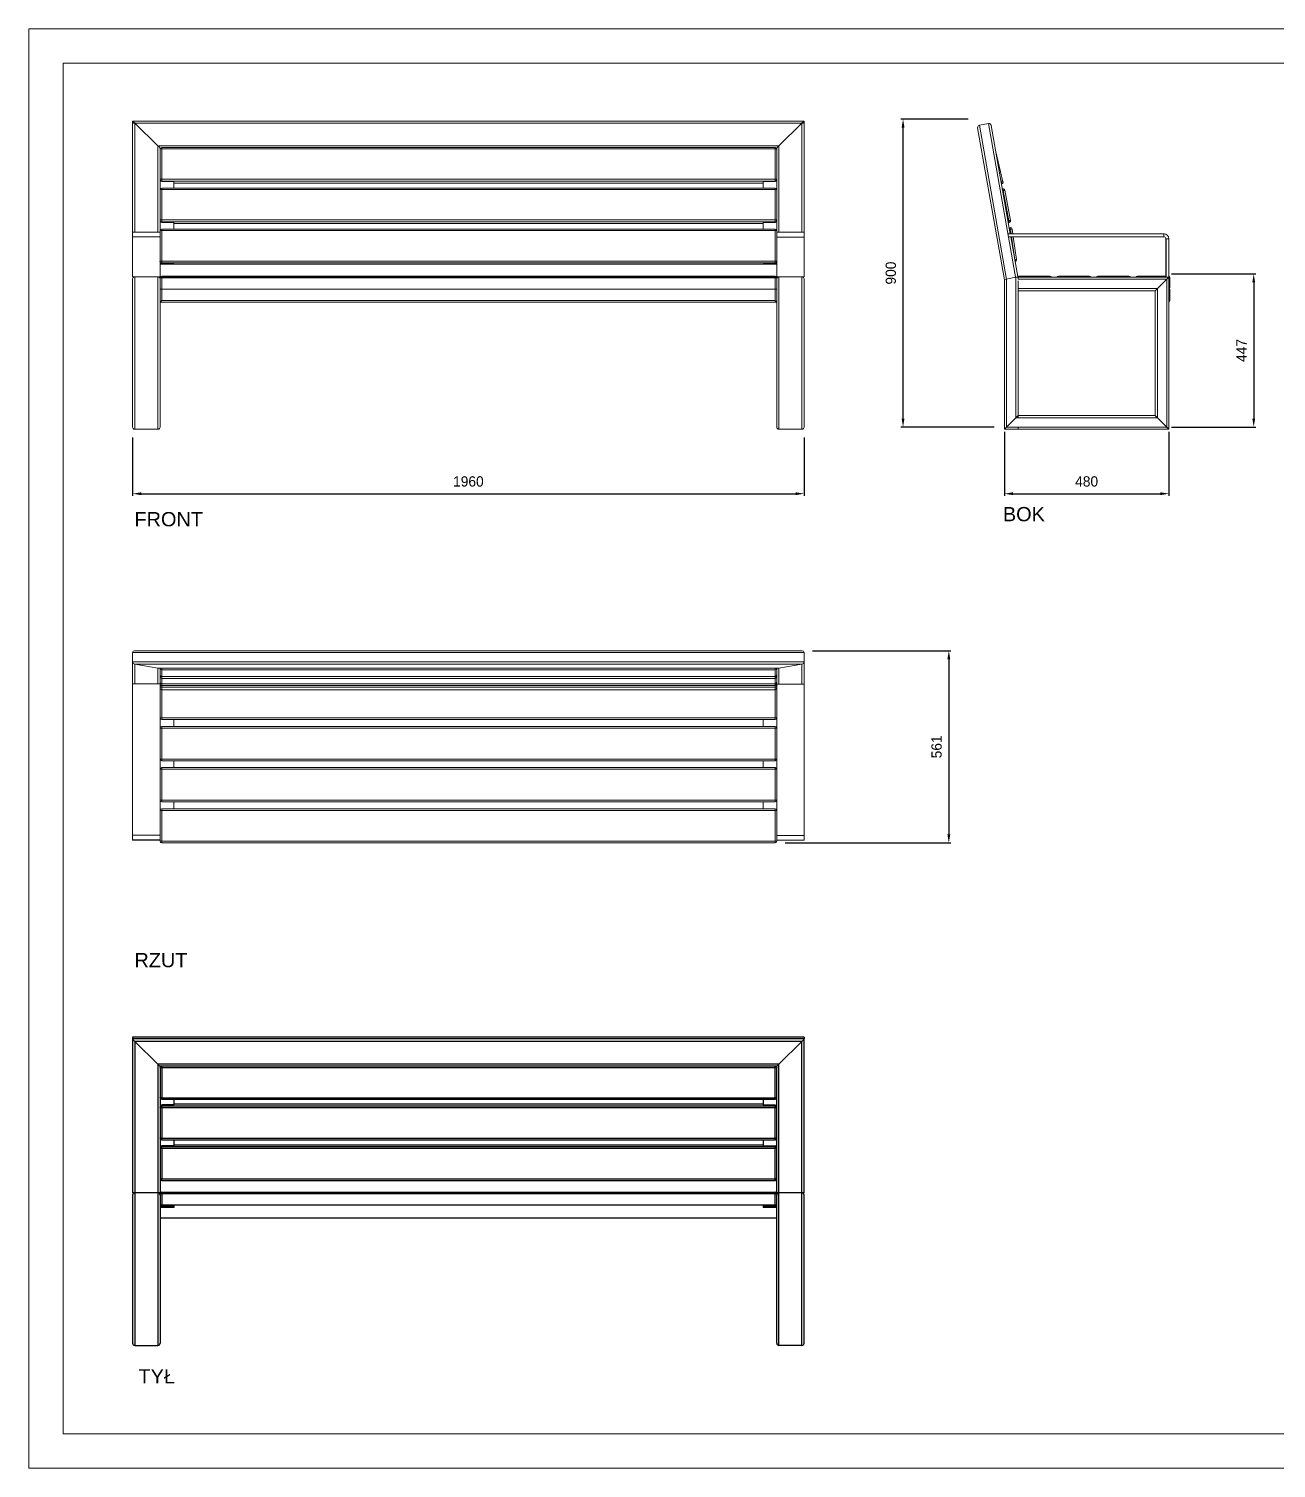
# Model space of a CAD drawing. Header units: millimetres. Extents: x 729 to 6669, y -649 to 3551.
# Drawn here: x 729 to 4369, y -649 to 3551 of the extents above; entities that cross this region are included whole.
import ezdxf

# ---------------------------------------------------------------- set-up
doc = ezdxf.new("R2010")
doc.units = ezdxf.units.MM
doc.header["$PDSIZE"] = -1
doc.layers.add('tabelka', color=155, linetype='Continuous')
doc.layers.add('WYMIAR', color=96, linetype='Continuous')
doc.dimstyles.new('1-1', dxfattribs={"dimtxt": 30, "dimasz": 25, "dimexe": 6.25, "dimexo": 30, "dimgap": 20.625, "dimtad": 1, "dimdec": 1, "dimtxsty": 'Standard', "dimcen": 0, "dimclrd": 2, "dimclre": 2, "dimclrt": 2, "dimadec": 0, "dimazin": 0, "dimtfac": 1, "dimtdec": 1, "dimtmove": 0, "dimatfit": 3, "dimfxl": 0, "dimarcsym": 0})

# ---------------------------------------------------------------- blocks, each defined once
blk = doc.blocks.new('rzut')
at = {"lineweight": 0}
for p, q in [((-3278.8, 433.4), (-1318.8, 433.4)), ((-3278.8, 406.6), (-3278.8, 433.4)), ((-1324.1, 438.7), (-3273.5, 438.7)), ((-1318.8, 406.6), (-1318.8, 433.4)), ((-3278.8, 406.6), (-1318.8, 406.6)), ((-3278.8, 341.9), (-3278.8, 406.6)), ((-3278.8, -99), (-3278.8, 386.9)), ((-3272.4, 399.2), (-1325.2, 399.2)), ((-3205.2, 387.5), (-3272.4, 399.2)), ((-3272.4, 341.9), (-3272.4, 399.2)), ((-3205.2, 387.5), (-1392.4, 387.5)), ((-3205.2, 341.9), (-3205.2, 387.5)), ((-3204.1, 387.4), (-1393.5, 387.4)), ((-3198.8, 368.7), (-3198.8, 387.4)), ((-3198.8, -99), (-3198.8, 385.9)), ((-3193.8, 387.4), (-3193.8, 382.7)), ((-1403.8, 382.7), (-3193.8, 382.7)), ((-3193.8, 382.7), (-3193.8, 363.8)), ((-1403.8, 387.4), (-1403.8, 382.7)), ((-1403.8, 363.8), (-1403.8, 382.7)), ((-1398.8, 387.4), (-1398.8, 368.7)), ((-1398.8, -100.3), (-1398.8, 385.7)), ((-1392.4, 387.5), (-1325.2, 399.2)), ((-1392.4, 387.5), (-1392.4, 340.7)), ((-1325.2, 399.2), (-1325.2, 340.7)), ((-1318.8, 406.6), (-1318.8, 340.7)), ((-1318.8, -100.3), (-1318.8, 385.7)), ((-3198.8, 341.9), (-3278.8, 341.9)), ((-3198.8, 362.7), (-3198.8, 368.7)), ((-3198.8, 347.1), (-3198.8, 362.7)), ((-3198.8, 342.3), (-3198.8, 347.1)), ((-3198.8, 340.9), (-3198.8, 342.3)), ((-3193.8, 363.8), (-1403.8, 363.8)), ((-3193.8, 363.8), (-3193.8, 363.7)), ((-3193.8, 363.7), (-1403.8, 363.7)), ((-3193.8, 363.7), (-3193.8, 363.6)), ((-3193.8, 363.6), (-1403.8, 363.6)), ((-3193.8, 363.6), (-3193.8, 357.8)), ((-1403.8, 357.8), (-3193.8, 357.8)), ((-3193.8, 357.8), (-3193.8, 342.2)), ((-3193.8, 342.2), (-1403.8, 342.2)), ((-3193.8, 342.2), (-3193.8, 342.1)), ((-3193.8, 342.1), (-1403.8, 342.1)), ((-3193.8, 342.1), (-3193.8, 337.3)), ((-3193.8, 337.7), (-3193.8, 332.7)), ((-3193.8, 337.7), (-1403.8, 337.7)), ((-1403.8, 337.3), (-3193.8, 337.3)), ((-3193.8, 337.3), (-3193.8, 325)), ((-1403.8, 363.8), (-1403.8, 363.7)), ((-1403.8, 363.6), (-1403.8, 363.7)), ((-1403.8, 363.6), (-1403.8, 357.8)), ((-1403.8, 342.2), (-1403.8, 357.8)), ((-1403.8, 342.2), (-1403.8, 342.1)), ((-1403.8, 342.1), (-1403.8, 337.3)), ((-1403.8, 332.7), (-1403.8, 337.7)), ((-1403.8, 325), (-1403.8, 337.3)), ((-1398.8, 368.7), (-1398.8, 362.7)), ((-1398.8, 362.7), (-1398.8, 347.1)), ((-1398.8, 347.1), (-1398.8, 342.3)), ((-1398.8, 342.3), (-1398.8, 340.7)), ((-1318.8, 340.7), (-1398.8, 340.7)), ((-3198.8, 335.7), (-3197.8, 335.7)), ((-3193.8, 332.7), (-3198.8, 332.7)), ((-1403.8, 332.7), (-3193.8, 332.7)), ((-3193.8, 332.7), (-3193.8, 242.7)), ((-3193.8, 325), (-1403.8, 325)), ((-3193.8, 325), (-3193.8, 324.9)), ((-3193.8, 324.9), (-1403.8, 324.9)), ((-1403.8, 242.7), (-1403.8, 332.7)), ((-1398.8, 332.7), (-1403.8, 332.7)), ((-1403.8, 325), (-1403.8, 324.9)), ((-1399.8, 335.7), (-1398.8, 335.7)), ((-3198.8, 242.7), (-3193.8, 242.7)), ((-3193.8, 212.7), (-3198.8, 212.7)), ((-3193.8, 242.7), (-1403.8, 242.7)), ((-3193.8, 242.7), (-3193.8, 237.7)), ((-1403.8, 237.7), (-3193.8, 237.7)), ((-3193.8, 217.7), (-3193.8, 212.7)), ((-3193.8, 217.7), (-1403.8, 217.7)), ((-1403.8, 212.7), (-3193.8, 212.7)), ((-3193.8, 212.7), (-3193.8, 122.7)), ((-3158.8, 217.7), (-3158.8, 237.7)), ((-1438.8, 217.7), (-1438.8, 237.7)), ((-1403.8, 237.7), (-1403.8, 242.7)), ((-1403.8, 242.7), (-1398.8, 242.7)), ((-1403.8, 212.7), (-1403.8, 217.7)), ((-1403.8, 122.7), (-1403.8, 212.7)), ((-1398.8, 212.7), (-1403.8, 212.7)), ((-3198.8, 122.7), (-3193.8, 122.7)), ((-3193.8, 92.7), (-3198.8, 92.7)), ((-3193.8, 122.7), (-1403.8, 122.7)), ((-3193.8, 122.7), (-3193.8, 117.7)), ((-1403.8, 117.7), (-3193.8, 117.7)), ((-3193.8, 97.7), (-3193.8, 92.7)), ((-3193.8, 97.7), (-1403.8, 97.7)), ((-1403.8, 92.7), (-3193.8, 92.7)), ((-3193.8, 92.7), (-3193.8, 2.7)), ((-3158.8, 97.7), (-3158.8, 117.7)), ((-1438.8, 97.7), (-1438.8, 117.7)), ((-1403.8, 117.7), (-1403.8, 122.7)), ((-1403.8, 122.7), (-1398.8, 122.7)), ((-1403.8, 92.7), (-1403.8, 97.7)), ((-1403.8, 2.7), (-1403.8, 92.7)), ((-1398.8, 92.7), (-1403.8, 92.7)), ((-3198.8, 2.7), (-3193.8, 2.7)), ((-3193.8, 2.7), (-1403.8, 2.7)), ((-3193.8, 2.7), (-3193.8, -2.3)), ((-1403.8, -2.3), (-1403.8, 2.7)), ((-1403.8, 2.7), (-1398.8, 2.7)), ((-3193.8, -27.3), (-3198.8, -27.3)), ((-1403.8, -2.3), (-3193.8, -2.3)), ((-3193.8, -22.3), (-3193.8, -27.3)), ((-3193.8, -22.3), (-1403.8, -22.3)), ((-1403.8, -27.3), (-3193.8, -27.3)), ((-3193.8, -27.3), (-3193.8, -117.3)), ((-3158.8, -22.3), (-3158.8, -2.3)), ((-1438.8, -22.3), (-1438.8, -2.3)), ((-1403.8, -27.3), (-1403.8, -22.3)), ((-1403.8, -117.3), (-1403.8, -27.3)), ((-1398.8, -27.3), (-1403.8, -27.3)), ((-3198.8, -99), (-3278.8, -99)), ((-3278.8, -113.2), (-3278.8, -99)), ((-3198.8, -113.2), (-3278.8, -113.2)), ((-3278.8, -114.5), (-3278.8, -113.2)), ((-3198.8, -114.5), (-3278.8, -114.5)), ((-3198.8, -113.2), (-3198.8, -99)), ((-3198.8, -114.5), (-3198.8, -113.2)), ((-3198.8, -117.3), (-3198.8, -114.5)), ((-3198.8, -117.3), (-3193.8, -117.3)), ((-3193.8, -117.3), (-1403.8, -117.3)), ((-3193.8, -117.3), (-3193.8, -122.3)), ((-1403.8, -122.3), (-3193.8, -122.3)), ((-1403.8, -122.3), (-1403.8, -117.3)), ((-1403.8, -117.3), (-1398.8, -117.3)), ((-1318.8, -100.3), (-1398.8, -100.3)), ((-1398.8, -114.3), (-1398.8, -100.3)), ((-1318.8, -114.3), (-1398.8, -114.3)), ((-1398.8, -114.3), (-1398.8, -117.3)), ((-1318.8, -114.3), (-1318.8, -100.3))]:
    blk.add_line(p, q, dxfattribs=at)
at = {"lineweight": 0, "flags": 128}
for points in [[(-3193.8, 363.6), (-3194.7, 363.6), (-3195.7, 363.5), (-3196.5, 363.5), (-3197.3, 363.4), (-3197.9, 363.2), (-3198.4, 363.1), (-3198.7, 362.9), (-3198.8, 362.7)], [(-1398.8, 362.7), (-1398.9, 362.9), (-1399.2, 363.1), (-1399.6, 363.2), (-1400.2, 363.4), (-1401, 363.5), (-1401.9, 363.5), (-1402.8, 363.6), (-1403.8, 363.6)]]:
    blk.add_lwpolyline(points, dxfattribs=at)
at = {"lineweight": 0}
for centre, radius, start, end in [((-3193.8, 387.7), 4.95, 182.5858, 270.6244), ((-1403.7, 387.7), 4.95, 269.3766, 357.4132), ((-3193.8, 368.7), 5, 180, 270), ((-3193.8, 368.8), 4.95, 180.6535, 270.6393), ((-3193.8, 362.8), 4.96, 180.4418, 270.4358), ((-3193.8, 347.1), 5, 180, 270), ((-3193.8, 347.2), 4.96, 180.4418, 270.4358), ((-3196.6, 338.5), 4.4, 87.9024, 119.8585), ((-3193.8, 342.3), 4.98, 180.2729, 270.2706), ((-3193.8, 332.7), 5, 90, 180), ((-1403.8, 368.7), 5, 270, 0), ((-1403.7, 368.8), 4.95, 269.3617, 359.3455), ((-1403.7, 362.8), 4.96, 269.5651, 359.5572), ((-1403.8, 347.1), 5, 270, 0), ((-1403.7, 347.2), 4.96, 269.5651, 359.5572), ((-1403.7, 342.3), 4.98, 269.7304, 359.7261), ((-1403.8, 332.7), 5, 0, 90), ((-1401, 338.5), 4.41, 60.1446, 92.0945), ((-3193.8, 329.9), 5, 180, 270), ((-3193.8, 330), 4.98, 180.2727, 270.271), ((-1403.8, 329.9), 5, 270, 0), ((-1403.7, 330), 4.98, 269.73, 359.7263), ((-3193.8, 242.7), 5, 180, 270), ((-3193.8, 212.7), 5, 90, 180), ((-1403.8, 242.7), 5, 270, 0), ((-1403.8, 212.7), 5, 0, 90), ((-3193.8, 122.7), 5, 180, 270), ((-3193.8, 92.7), 5, 90, 180), ((-1403.8, 122.7), 5, 270, 0), ((-1403.8, 92.7), 5, 0, 90), ((-3193.8, 2.7), 5, 180, 270), ((-1403.8, 2.7), 5, 270, 0), ((-3193.8, -27.3), 5, 90, 180), ((-1403.8, -27.3), 5, 0, 90), ((-3193.8, -117.3), 5, 180, 270), ((-1403.8, -117.3), 5, 270, 0)]:
    blk.add_arc(centre, radius, start, end, dxfattribs=at)
for centre, major_axis, start_param, end_param in [((-3272.4, 432.3), (4.9, -4.9), 2.443461, 3.839724), ((-3272.4, 432.3), (4.9, -4.9), 2.443461, 3.839724), ((-1325.2, 432.3), (4.9, 4.9), 5.585054, 6.981317), ((-1325.2, 432.3), (4.9, 4.9), 5.585054, 6.981317), ((-3272.4, 405.5), (4.9, -4.9), 3.839724, 5.410521), ((-3272.4, 405.5), (4.9, -4.9), 3.839724, 5.410521), ((-3205.2, 393.8), (4.9, -4.9), 5.410521, 5.585054), ((-3205.2, 393.8), (4.9, -4.9), 5.410521, 5.585054), ((-1392.4, 393.8), (4.9, 4.9), 3.839724, 4.014257), ((-1392.4, 393.8), (4.9, 4.9), 3.839724, 4.014257), ((-1325.2, 405.5), (4.9, 4.9), 4.014257, 5.585054), ((-1325.2, 405.5), (4.9, 4.9), 4.014257, 5.585054)]:
    blk.add_ellipse(centre, major_axis=major_axis, ratio=0.8391, start_param=start_param, end_param=end_param, dxfattribs=at)
blk = doc.blocks.new('*D7')
at = {"color": 2, "lineweight": -2}
for p, q in [((1031.7, 2359.2), (1031.7, 2188.6)), ((2991.7, 2359.2), (2991.7, 2188.6)), ((1056.7, 2194.8), (2966.7, 2194.8))]:
    blk.add_line(p, q, dxfattribs=at)
at = {"color": 2}
for points in [[(1056.7, 2199), (1056.7, 2190.7), (1031.7, 2194.8)], [(2966.7, 2199), (2966.7, 2190.7), (2991.7, 2194.8)]]:
    blk.add_solid(points, dxfattribs=at)
at = {"layer": 'Defpoints', "color": 0}
for p in [(1031.7, 2389.2), (2991.7, 2389.2), (2991.7, 2194.8)]:
    blk.add_point(p, dxfattribs=at)
at = {"color": 2, "insert": (2011.7, 2230.5), "char_height": 30, "attachment_point": 5}
blk.add_mtext('1960', dxfattribs=at)
blk = doc.blocks.new('front')
at = {"lineweight": 0}
for p, q in [((1031.7, 2957.7), (1031.7, 3281.7)), ((2991.6, 3281.8), (1031.8, 3281.8)), ((1105.3, 3210.3), (1038.1, 3276.5)), ((1038.1, 3276.5), (2985.3, 3276.5)), ((1038.1, 2957.7), (1038.1, 3276.5)), ((2918.1, 3210.3), (2985.3, 3276.5)), ((2985.3, 3276.5), (2985.3, 2957.8)), ((2991.7, 3281.7), (2991.7, 2957.8)), ((1031.7, 2827.8), (1031.7, 3275.9)), ((1031.7, 3275.9), (2991.7, 3275.9)), ((2991.7, 2827.8), (2991.7, 3275.9)), ((1105.3, 3210.3), (2918.1, 3210.3)), ((1105.3, 2957.7), (1105.3, 3210.3)), ((1111.7, 3199.9), (1111.7, 3202.9)), ((1111.7, 3202.9), (1112.7, 3202.9)), ((1111.7, 3202.1), (1112.2, 3202.1)), ((1111.7, 3111.9), (1111.7, 3199.9)), ((2906.7, 3204.9), (1116.7, 3204.9)), ((1116.7, 3204.9), (1116.7, 3201)), ((1116.7, 3201), (1116.7, 3113)), ((2906.7, 3201), (1116.7, 3201)), ((2906.7, 3204.9), (2906.7, 3201)), ((2906.7, 3113), (2906.7, 3201)), ((2910.7, 3202.9), (2911.7, 3202.9)), ((2911.2, 3202.1), (2911.7, 3202.1)), ((2911.7, 3202.9), (2911.7, 3199.9)), ((2911.7, 3199.9), (2911.7, 3111.9)), ((2918.1, 3210.3), (2918.1, 2957.8)), ((1111.7, 3110.3), (1111.7, 3111.9)), ((1111.7, 3081.5), (1111.7, 3110.3)), ((1116.7, 3113), (1116.7, 3107.1)), ((1116.7, 3113), (2906.7, 3113)), ((2906.7, 3113), (2906.7, 3107.1)), ((2911.7, 3111.9), (2911.7, 3110.3)), ((2911.7, 3110.3), (2911.7, 3081.5)), ((1111.7, 2992.9), (1111.7, 3081.5)), ((2906.7, 3107.1), (1116.7, 3107.1)), ((1116.7, 3107.1), (1116.7, 3105.4)), ((1151.7, 3105.4), (1116.7, 3105.4)), ((2906.7, 3086.5), (1116.7, 3086.5)), ((1116.7, 3086.5), (1116.7, 3082.4)), ((1116.7, 3082.4), (1116.7, 2993.7)), ((2906.7, 3082.4), (1116.7, 3082.4)), ((1151.7, 3105.4), (1151.7, 3105.2)), ((1151.7, 3086.5), (1151.7, 3105.2)), ((1151.7, 3101.2), (2871.7, 3101.2)), ((1151.7, 3101.1), (2871.7, 3101.1)), ((2871.7, 3105.4), (2906.7, 3105.4)), ((2871.7, 3105.4), (2871.7, 3105.2)), ((2871.7, 3086.5), (2871.7, 3105.2)), ((2906.7, 3105.4), (2906.7, 3107.1)), ((2906.7, 3086.5), (2906.7, 3082.4)), ((2906.7, 2993.7), (2906.7, 3082.4)), ((2911.7, 3081.5), (2911.7, 2992.9)), ((1111.7, 2991.5), (1111.7, 2992.9)), ((1111.7, 2962.2), (1111.7, 2991.5)), ((1116.7, 2993.7), (1116.7, 2987.9)), ((1116.7, 2993.7), (2906.7, 2993.7)), ((2906.7, 2987.9), (1116.7, 2987.9)), ((1116.7, 2987.9), (1116.7, 2986.5)), ((1151.7, 2986.5), (1116.7, 2986.5)), ((1151.7, 2986.5), (1151.7, 2986.4)), ((1151.7, 2967.2), (1151.7, 2986.4)), ((1151.7, 2983.1), (2871.7, 2983.1)), ((1151.7, 2983), (2871.7, 2983)), ((2871.7, 2986.5), (2906.7, 2986.5)), ((2871.7, 2986.5), (2871.7, 2986.4)), ((2871.7, 2967.2), (2871.7, 2986.4)), ((2906.7, 2993.7), (2906.7, 2987.9)), ((2906.7, 2986.5), (2906.7, 2987.9)), ((2911.7, 2992.9), (2911.7, 2991.5)), ((2911.7, 2991.5), (2911.7, 2962.2)), ((1111.7, 2957.7), (1031.7, 2957.7)), ((1031.7, 2943.9), (1031.7, 2957.7)), ((1111.7, 2943.9), (1031.7, 2943.9)), ((1031.7, 2827.9), (1031.7, 2943.9)), ((1111.7, 2957.7), (1111.7, 2962.2)), ((1111.7, 2943.9), (1111.7, 2957.7)), ((1111.7, 2827.9), (1111.7, 2943.9)), ((2906.7, 2967.2), (1116.7, 2967.2)), ((1116.7, 2967.2), (1116.7, 2962.9)), ((1116.7, 2962.9), (1116.7, 2873.7)), ((2906.7, 2962.9), (1116.7, 2962.9)), ((2906.7, 2967.2), (2906.7, 2962.9)), ((2906.7, 2873.7), (2906.7, 2962.9)), ((2911.7, 2962.2), (2911.7, 2957.8)), ((2991.7, 2957.8), (2911.7, 2957.8)), ((2911.7, 2943.8), (2911.7, 2957.8)), ((2991.7, 2943.8), (2911.7, 2943.8)), ((2911.7, 2827.8), (2911.7, 2943.8)), ((2991.7, 2943.8), (2991.7, 2957.8)), ((2991.7, 2827.8), (2991.7, 2943.8)), ((1111.7, 2867.5), (1114.5, 2867.5)), ((1111.7, 2866.8), (1151.7, 2866.8)), ((1116.7, 2873.7), (1116.7, 2868.1)), ((1116.7, 2873.7), (2906.7, 2873.7)), ((2906.7, 2868.1), (1116.7, 2868.1)), ((1116.7, 2868.1), (1116.7, 2867)), ((1151.7, 2867), (1116.7, 2867)), ((1116.7, 2866.3), (1116.7, 2864.3)), ((1151.7, 2866.3), (1116.7, 2866.3)), ((1116.7, 2864.3), (2906.7, 2864.3)), ((1116.7, 2864.3), (1116.7, 2864.2)), ((1116.7, 2864.2), (2906.7, 2864.2)), ((1151.7, 2867), (1151.7, 2866.3)), ((2871.7, 2867), (2906.7, 2867)), ((2871.7, 2867), (2871.7, 2866.3)), ((2871.7, 2866.8), (2911.7, 2866.8)), ((2871.7, 2866.3), (2906.7, 2866.3)), ((2906.7, 2873.7), (2906.7, 2868.1)), ((2906.7, 2867), (2906.7, 2868.1)), ((2906.7, 2864.3), (2906.7, 2866.3)), ((2906.7, 2864.3), (2906.7, 2864.2)), ((2908.8, 2867.5), (2911.7, 2867.5)), ((1111.7, 2827.9), (1031.7, 2827.9)), ((1031.7, 2827.8), (1031.7, 2827.9)), ((2991.7, 2827.8), (1031.7, 2827.8)), ((1038.1, 2827.8), (1031.7, 2827.8)), ((1031.7, 2821.4), (1031.7, 2389.2)), ((1105.3, 2827.8), (1038.1, 2827.8)), ((1038.1, 2827.8), (1038.1, 2382.8)), ((1111.7, 2827.8), (1105.3, 2827.8)), ((1105.3, 2827.8), (1105.3, 2382.8)), ((1111.7, 2827.8), (1111.7, 2827.9)), ((1111.7, 2791.8), (1111.7, 2824.8)), ((1111.7, 2824.8), (1116.7, 2824.8)), ((1116.7, 2829.8), (1116.7, 2824.8)), ((1116.7, 2829.8), (2906.7, 2829.8)), ((2906.7, 2824.8), (1116.7, 2824.8)), ((1116.7, 2824.8), (1116.7, 2791.8)), ((2906.7, 2824.8), (2906.7, 2829.8)), ((2906.7, 2824.8), (2911.7, 2824.8)), ((2906.7, 2791.8), (2906.7, 2824.8)), ((2991.7, 2827.8), (2911.7, 2827.8)), ((2911.7, 2824.8), (2911.7, 2791.8)), ((2918.1, 2382.8), (2918.1, 2827.8)), ((2918.1, 2827.8), (2985.3, 2827.8)), ((2985.3, 2382.8), (2985.3, 2827.8)), ((2991.7, 2389.2), (2991.7, 2821.4)), ((1116.7, 2791.8), (1111.7, 2791.8)), ((1111.7, 2753.8), (1111.7, 2791.8)), ((1116.7, 2791.8), (2906.7, 2791.8)), ((1116.7, 2791.8), (1116.7, 2758.8)), ((2911.7, 2791.8), (2906.7, 2791.8)), ((2906.7, 2758.8), (2906.7, 2791.8)), ((2911.7, 2791.8), (2911.7, 2753.8)), ((2911.7, 2753.8), (1111.7, 2753.8)), ((1111.7, 2753.8), (1111.7, 2389.2)), ((1116.7, 2758.8), (2906.7, 2758.8)), ((2911.7, 2389.2), (2911.7, 2753.8)), ((1105.3, 2382.8), (1038.1, 2382.8)), ((2918.1, 2382.8), (2985.3, 2382.8))]:
    blk.add_line(p, q, dxfattribs=at)
at = {"lineweight": 0, "flags": 128}
for points in [[(1116.7, 3201), (1115.7, 3201), (1114.8, 3200.9), (1113.9, 3200.8), (1113.1, 3200.7), (1112.5, 3200.5), (1112, 3200.3), (1111.8, 3200.1), (1111.7, 3199.9)], [(2911.7, 3199.9), (2911.6, 3200.1), (2911.3, 3200.3), (2910.8, 3200.5), (2910.2, 3200.7), (2909.4, 3200.8), (2908.6, 3200.9), (2907.6, 3201), (2906.7, 3201)], [(1116.7, 3113), (1115.7, 3113), (1114.8, 3112.9), (1113.9, 3112.8), (1113.1, 3112.7), (1112.5, 3112.5), (1112, 3112.3), (1111.8, 3112.1), (1111.7, 3111.9)], [(2911.7, 3111.9), (2911.6, 3112.1), (2911.3, 3112.3), (2910.8, 3112.5), (2910.2, 3112.7), (2909.4, 3112.8), (2908.6, 3112.9), (2907.6, 3113), (2906.7, 3113)], [(1116.7, 3082.4), (1115.7, 3082.3), (1114.8, 3082.3), (1113.9, 3082.2), (1113.1, 3082.1), (1112.5, 3082), (1112, 3081.8), (1111.8, 3081.7), (1111.7, 3081.5)], [(2911.7, 3081.5), (2911.6, 3081.7), (2911.3, 3081.8), (2910.8, 3082), (2910.2, 3082.1), (2909.4, 3082.2), (2908.6, 3082.3), (2907.6, 3082.3), (2906.7, 3082.4)], [(1116.7, 2993.7), (1115.7, 2993.7), (1114.8, 2993.7), (1113.9, 2993.6), (1113.1, 2993.5), (1112.5, 2993.3), (1112, 2993.2), (1111.8, 2993), (1111.7, 2992.9)], [(2911.7, 2992.9), (2911.6, 2993), (2911.3, 2993.2), (2910.8, 2993.3), (2910.2, 2993.5), (2909.4, 2993.6), (2908.6, 2993.7), (2907.6, 2993.7), (2906.7, 2993.7)], [(1116.7, 2962.9), (1115.7, 2962.9), (1114.8, 2962.8), (1113.9, 2962.8), (1113.1, 2962.7), (1112.5, 2962.6), (1112, 2962.5), (1111.8, 2962.3), (1111.7, 2962.2)], [(2911.7, 2962.2), (2911.6, 2962.3), (2911.3, 2962.5), (2910.8, 2962.6), (2910.2, 2962.7), (2909.4, 2962.8), (2908.6, 2962.8), (2907.6, 2962.9), (2906.7, 2962.9)], [(1116.7, 2873.7), (1115.7, 2873.7), (1114.8, 2873.7), (1113.9, 2873.6), (1113.1, 2873.5), (1112.5, 2873.4), (1112, 2873.3), (1111.8, 2873.2), (1111.7, 2873)], [(2911.7, 2873), (2911.6, 2873.2), (2911.3, 2873.3), (2910.8, 2873.4), (2910.2, 2873.5), (2909.4, 2873.6), (2908.6, 2873.7), (2907.6, 2873.7), (2906.7, 2873.7)], [(1116.7, 2758.8), (1115.7, 2757.8), (1114.8, 2756.9), (1113.9, 2756), (1113.1, 2755.2), (1112.5, 2754.6), (1112, 2754.2), (1111.8, 2753.9), (1111.7, 2753.8)], [(2906.7, 2758.8), (2907.5, 2757.9), (2908.4, 2757.1), (2909.2, 2756.3), (2909.9, 2755.6), (2910.5, 2754.9), (2911, 2754.4), (2911.4, 2754.1), (2911.6, 2753.9), (2911.7, 2753.8)]]:
    blk.add_lwpolyline(points, dxfattribs=at)
at = {"lineweight": 0}
for centre, radius, start, end in [((1116.7, 3199.9), 5, 90, 180), ((2906.7, 3199.9), 5, 0, 90), ((1116.6, 3112), 4.95, 180.6535, 270.6393), ((1116.6, 3110.3), 4.95, 180.6535, 270.6393), ((2906.7, 3112), 4.95, 269.3617, 359.3455), ((2906.7, 3110.3), 4.95, 269.3617, 359.3455), ((1116.7, 3081.5), 5, 90, 180), ((2906.7, 3081.5), 5, 0, 90), ((1116.6, 2992.9), 4.96, 180.442, 270.4357), ((1116.6, 2991.5), 4.96, 180.442, 270.4357), ((2906.7, 2992.9), 4.96, 269.5653, 359.557), ((2906.7, 2991.5), 4.96, 269.5653, 359.557), ((1116.7, 2962.2), 5, 90, 180), ((2906.7, 2962.2), 5, 0, 90), ((1116.6, 2873.1), 4.98, 180.2729, 270.2708), ((1116.6, 2872), 4.98, 180.2729, 270.2708), ((1116.7, 2869.2), 5, 208.9466, 270), ((1116.7, 2869.3), 5.01, 209.6002, 270.1224), ((1116.7, 2871.3), 5.04, 244.8891, 270.0143), ((2906.7, 2873.1), 4.98, 269.7302, 359.7261), ((2906.7, 2872), 4.98, 269.7302, 359.7261), ((2906.7, 2869.2), 5, 270, 331.0534), ((2906.7, 2871.3), 5.04, 269.9887, 295.108), ((2906.7, 2869.3), 5, 269.878, 330.4001), ((1038.1, 2821.4), 6.4, 90, 180), ((1105.3, 2821.4), 6.4, 0, 90), ((1116.7, 2824.8), 5, 90, 180), ((2906.7, 2824.8), 5, 0, 90), ((2918.1, 2821.4), 6.4, 90, 180), ((2985.3, 2821.4), 6.4, 0, 90), ((1038.1, 2389.2), 6.4, 180, 270), ((1105.3, 2389.2), 6.4, 270, 0), ((2918.1, 2389.2), 6.4, 180, 270), ((2985.3, 2389.2), 6.4, 270, 0)]:
    blk.add_arc(centre, radius, start, end, dxfattribs=at)
for centre, major_axis, start_param, end_param in [((1038.1, 3275.4), (-6.38, 6.38), 4.799655, 6.370452), ((1038.1, 3275.4), (-6.38, 6.38), 4.799655, 6.370452), ((2985.3, 3275.4), (6.38, 6.38), 6.195919, 7.766715), ((2985.3, 3275.4), (6.38, 6.38), 6.195919, 7.766715), ((1105.3, 3209.2), (-6.38, 6.38), 3.228859, 4.799655), ((1105.3, 3209.2), (-6.38, 6.38), 3.228859, 4.799655), ((2918.1, 3209.2), (6.38, 6.38), 1.48353, 3.054326), ((2918.1, 3209.2), (6.38, 6.38), 1.48353, 3.054326)]:
    blk.add_ellipse(centre, major_axis=major_axis, ratio=0.087489, start_param=start_param, end_param=end_param, dxfattribs=at)
blk = doc.blocks.new('*D8')
at = {"color": 2, "lineweight": -2}
for p, q in [((3576.2, 2375.1), (3576.2, 2188.6)), ((4056.2, 2375.1), (4056.2, 2188.6)), ((3601.2, 2194.8), (4031.2, 2194.8))]:
    blk.add_line(p, q, dxfattribs=at)
at = {"color": 2}
for points in [[(3601.2, 2199), (3601.2, 2190.7), (3576.2, 2194.8)], [(4031.2, 2199), (4031.2, 2190.7), (4056.2, 2194.8)]]:
    blk.add_solid(points, dxfattribs=at)
at = {"layer": 'Defpoints', "color": 0}
for p in [(3576.2, 2405.1), (4056.2, 2405.1), (4056.2, 2194.8)]:
    blk.add_point(p, dxfattribs=at)
at = {"color": 2, "insert": (3816.2, 2230.5), "char_height": 30, "attachment_point": 5}
blk.add_mtext('480', dxfattribs=at)
blk = doc.blocks.new('*D9')
at = {"color": 2, "lineweight": -2}
for p, q in [((3016.4, 1736.7), (3420.2, 1736.7)), ((3413.9, 1711.7), (3413.9, 1200.7)), ((2936.7, 1175.7), (3420.2, 1175.7))]:
    blk.add_line(p, q, dxfattribs=at)
at = {"color": 2}
for points in [[(3409.8, 1711.7), (3418.1, 1711.7), (3413.9, 1736.7)], [(3409.8, 1200.7), (3418.1, 1200.7), (3413.9, 1175.7)]]:
    blk.add_solid(points, dxfattribs=at)
at = {"layer": 'Defpoints', "color": 0}
for p in [(2986.4, 1736.7), (2906.7, 1175.7), (3413.9, 1175.7)]:
    blk.add_point(p, dxfattribs=at)
at = {"color": 2, "insert": (3378.3, 1456.2), "char_height": 30, "attachment_point": 5, "rotation": 90}
blk.add_mtext('561', dxfattribs=at)
blk = doc.blocks.new('*D10')
at = {"color": 2, "lineweight": -2}
for p, q in [((4064.3, 2836.2), (4310.1, 2836.2)), ((4303.8, 2811.2), (4303.8, 2414.2)), ((4064.3, 2389.2), (4310.1, 2389.2))]:
    blk.add_line(p, q, dxfattribs=at)
at = {"color": 2}
for points in [[(4299.7, 2811.2), (4308, 2811.2), (4303.8, 2836.2)], [(4299.7, 2414.2), (4308, 2414.2), (4303.8, 2389.2)]]:
    blk.add_solid(points, dxfattribs=at)
at = {"layer": 'Defpoints', "color": 0}
for p in [(4034.3, 2836.2), (4034.3, 2389.2), (4303.8, 2389.2)]:
    blk.add_point(p, dxfattribs=at)
at = {"color": 2, "insert": (4268.2, 2612.7), "char_height": 30, "attachment_point": 5, "rotation": 90}
blk.add_mtext('447', dxfattribs=at)
blk = doc.blocks.new('tyl')
for p, q in [((195, -1615.4), (195, -1620.1)), ((2155, -1615.4), (195, -1615.4)), ((195, -1620.1), (195, -2069.3)), ((2155, -1620.1), (195, -1620.1)), ((2154.9, -1615.3), (195.1, -1615.3)), ((201.4, -1627.5), (268.6, -1693.7)), ((201.4, -1627.5), (201.4, -2069.3)), ((2148.6, -1627.5), (201.4, -1627.5)), ((2148.6, -1627.5), (2081.4, -1693.7)), ((2148.6, -2069.3), (2148.6, -1627.5)), ((2155, -1615.4), (2155, -1620.1)), ((2155, -2069.3), (2155, -1620.1)), ((268.6, -1693.7), (268.6, -2069.3)), ((2081.4, -1693.7), (268.6, -1693.7)), ((274.9, -1699), (2075.1, -1699)), ((275, -1699.9), (275.1, -1699)), ((275, -1699), (275, -2069.3)), ((280, -1704.1), (280, -1699)), ((2070, -1704.1), (280, -1704.1)), ((280, -1704.1), (280, -1792.1)), ((2070, -1704.1), (2070, -1699)), ((2070, -1792.1), (2070, -1704.1)), ((2075, -1699.9), (2074.9, -1699)), ((2075, -2069.3), (2075, -1699)), ((2081.4, -2069.3), (2081.4, -1693.7)), ((280, -1792.1), (2070, -1792.1)), ((280, -1796), (280, -1792.1)), ((280, -1796), (2070, -1796)), ((315, -1796), (315, -1812.9)), ((2035, -1796), (2035, -1812.9)), ((2070, -1796), (2070, -1792.1)), ((280, -1812.9), (280, -1815.5)), ((315, -1812.9), (280, -1812.9)), ((280, -1821.3), (280, -1815.5)), ((280, -1815.5), (2070, -1815.5)), ((2070, -1821.3), (280, -1821.3)), ((280, -1821.3), (280, -1910)), ((2035, -1810.6), (315, -1810.6)), ((2035, -1810.7), (315, -1810.7)), ((2035, -1812.9), (2070, -1812.9)), ((2070, -1815.5), (2070, -1812.9)), ((2070, -1821.3), (2070, -1815.5)), ((2070, -1910), (2070, -1821.3)), ((280, -1910), (2070, -1910)), ((280, -1914.1), (280, -1910)), ((280, -1914.1), (2070, -1914.1)), ((280, -1931.7), (280, -1933.8)), ((315, -1931.7), (280, -1931.7)), ((315, -1914.1), (315, -1931.7)), ((2035, -1929.9), (315, -1929.9)), ((2035, -1929.9), (315, -1929.9)), ((2035, -1914.1), (2035, -1931.7)), ((2035, -1931.7), (2070, -1931.7)), ((2070, -1914.1), (2070, -1910)), ((2070, -1933.8), (2070, -1931.7)), ((280, -1939.4), (280, -1933.8)), ((280, -1933.8), (2070, -1933.8)), ((2070, -1939.4), (280, -1939.4)), ((280, -1939.4), (280, -2028.6)), ((2070, -1939.4), (2070, -1933.8)), ((2070, -2028.6), (2070, -1939.4)), ((275.6, -2030.3), (275, -2030.3)), ((280, -2028.6), (2070, -2028.6)), ((280, -2032.9), (280, -2028.6)), ((280, -2032.9), (2070, -2032.9)), ((2070, -2032.9), (2070, -2028.6)), ((2075, -2030.3), (2074.4, -2030.3)), ((201.4, -2069.3), (195, -2069.3)), ((195, -2075.7), (195, -2507.9)), ((268.6, -2069.3), (201.4, -2069.3)), ((201.4, -2069.3), (201.4, -2514.3)), ((275, -2069.3), (268.6, -2069.3)), ((268.6, -2069.3), (268.6, -2514.3)), ((275, -2075.7), (275, -2072.3)), ((275, -2072.3), (280, -2072.3)), ((275, -2075.7), (275, -2507.9)), ((280, -2067.3), (280, -2072.3)), ((280, -2067.3), (2070, -2067.3)), ((280, -2072.3), (280, -2105.3)), ((2070, -2072.3), (280, -2072.3)), ((2070, -2072.3), (2070, -2067.3)), ((2070, -2072.3), (2075, -2072.3)), ((2070, -2105.3), (2070, -2072.3)), ((2081.4, -2069.3), (2075, -2069.3)), ((2075, -2072.3), (2075, -2075.7)), ((2075, -2507.9), (2075, -2075.7)), ((2148.6, -2069.3), (2081.4, -2069.3)), ((2081.4, -2514.3), (2081.4, -2069.3)), ((2148.6, -2514.3), (2148.6, -2069.3)), ((2155, -2069.3), (2148.6, -2069.3)), ((2155, -2507.9), (2155, -2075.7)), ((276, -2105.3), (275, -2105.3)), ((315, -2109.3), (275, -2109.3)), ((315, -2111.8), (275, -2111.8)), ((280, -2105.3), (276, -2105.3)), ((2070, -2105.3), (280, -2105.3)), ((315, -2105.3), (315, -2109.3)), ((315, -2109.3), (315, -2111.8)), ((2035, -2105.3), (2035, -2109.3)), ((2075, -2109.3), (2035, -2109.3)), ((2035, -2109.3), (2035, -2111.8)), ((2075, -2111.8), (2035, -2111.8)), ((2074, -2105.3), (2070, -2105.3)), ((2075, -2105.3), (2074, -2105.3)), ((2075, -2143.3), (275, -2143.3)), ((201.4, -2514.3), (268.6, -2514.3)), ((2148.6, -2514.3), (2081.4, -2514.3))]:
    blk.add_line(p, q)
at = {"flags": 128}
for points in [[(280, -1704.1), (279, -1704.1), (278.1, -1704), (277.2, -1703.9), (276.5, -1703.8), (275.8, -1703.6), (275.4, -1703.4), (275.1, -1703.2), (275, -1703)], [(2075, -1703), (2074.9, -1703.2), (2074.6, -1703.4), (2074.1, -1703.6), (2073.5, -1703.8), (2072.8, -1703.9), (2071.9, -1704), (2071, -1704.1), (2070, -1704.1)], [(280, -1792.1), (279, -1792), (278.1, -1792), (277.2, -1791.9), (276.5, -1791.8), (275.8, -1791.6), (275.4, -1791.4), (275.1, -1791.2), (275, -1791)], [(2075, -1791), (2074.9, -1791.2), (2074.6, -1791.4), (2074.1, -1791.6), (2073.5, -1791.8), (2072.8, -1791.9), (2071.9, -1792), (2071, -1792), (2070, -1792.1)], [(280, -1821.3), (279, -1821.3), (278.1, -1821.3), (277.2, -1821.2), (276.5, -1821.1), (275.8, -1820.9), (275.4, -1820.8), (275.1, -1820.6), (275, -1820.5)], [(2075, -1820.5), (2074.9, -1820.6), (2074.6, -1820.8), (2074.1, -1820.9), (2073.5, -1821.1), (2072.8, -1821.2), (2071.9, -1821.3), (2071, -1821.3), (2070, -1821.3)], [(280, -1910), (279, -1909.9), (278.1, -1909.9), (277.2, -1909.8), (276.5, -1909.7), (275.8, -1909.6), (275.4, -1909.4), (275.1, -1909.3), (275, -1909.1)], [(2075, -1909.1), (2074.9, -1909.3), (2074.6, -1909.4), (2074.1, -1909.6), (2073.5, -1909.7), (2072.8, -1909.8), (2071.9, -1909.9), (2071, -1909.9), (2070, -1910)], [(280, -1939.4), (279, -1939.4), (278.1, -1939.4), (277.2, -1939.3), (276.5, -1939.2), (275.8, -1939.1), (275.4, -1939), (275.1, -1938.9), (275, -1938.7)], [(2075, -1938.7), (2074.9, -1938.9), (2074.6, -1939), (2074.1, -1939.1), (2073.5, -1939.2), (2072.8, -1939.3), (2071.9, -1939.4), (2071, -1939.4), (2070, -1939.4)], [(280, -2028.6), (279, -2028.5), (278.1, -2028.5), (277.2, -2028.4), (276.5, -2028.4), (275.8, -2028.3), (275.4, -2028.1), (275.1, -2028), (275, -2027.9)], [(2075, -2027.9), (2074.9, -2028), (2074.6, -2028.1), (2074.1, -2028.3), (2073.5, -2028.4), (2072.8, -2028.4), (2071.9, -2028.5), (2071, -2028.5), (2070, -2028.6)]]:
    blk.add_lwpolyline(points, dxfattribs=at)
for centre, radius, start, end in [((279.8, -1703), 4.86, 123.3402, 179.8035), ((2070.1, -1703), 4.86, 0.23, 56.6249), ((280, -1791), 5, 180, 270), ((2070, -1791), 5, 270, 0), ((280, -1817.9), 4.96, 89.5651, 179.5571), ((280, -1820.5), 4.96, 89.5654, 179.5569), ((2070, -1817.9), 4.96, 0.4419, 90.4359), ((2070, -1820.5), 4.96, 0.4421, 90.4356), ((280, -1909.1), 5, 180, 270), ((280, -1936.7), 4.98, 89.7302, 179.7262), ((2070, -1909.1), 5, 270, 0), ((2070, -1936.7), 4.98, 0.2729, 90.2707), ((280, -1938.7), 4.98, 89.7302, 179.7261), ((2070, -1938.7), 4.98, 0.2729, 90.2708), ((280, -2027.9), 5, 180, 270), ((2070, -2027.9), 5, 270, 0), ((201.4, -2075.7), 6.4, 90, 180), ((268.6, -2075.7), 6.4, 0, 90), ((280, -2072.3), 5, 90, 180), ((2070, -2072.3), 5, 0, 90), ((2081.4, -2075.7), 6.4, 90, 180), ((2148.6, -2075.7), 6.4, 0, 90), ((201.4, -2507.9), 6.4, 180, 270), ((268.6, -2507.9), 6.4, 270, 0), ((2081.4, -2507.9), 6.4, 180, 270), ((2148.6, -2507.9), 6.4, 270, 0)]:
    blk.add_arc(centre, radius, start, end)
for centre, major_axis, start_param, end_param in [((201.4, -1621.7), (6.38, -6.38), 3.054326, 3.228859), ((201.4, -1621.7), (-6.38, 6.38), 6.195919, 6.370452), ((201.4, -1626.4), (6.38, -6.38), 3.228859, 4.799655), ((201.4, -1626.4), (-6.38, 6.38), 0.087266, 1.658063), ((2148.6, -1626.4), (6.38, 6.38), 4.625123, 6.195919), ((2148.6, -1626.4), (6.38, 6.38), 4.625123, 6.195919), ((2148.6, -1621.7), (6.38, 6.38), 6.195919, 6.370452), ((2148.6, -1621.7), (6.38, 6.38), 6.195919, 6.370452), ((268.6, -1692.6), (6.38, -6.38), 4.799655, 6.195919), ((268.6, -1692.6), (-6.38, 6.38), 1.658063, 3.054326), ((2081.4, -1692.6), (6.38, 6.38), 3.228859, 4.625123), ((2081.4, -1692.6), (6.38, 6.38), 3.228859, 4.625123)]:
    blk.add_ellipse(centre, major_axis=major_axis, ratio=0.087489, start_param=start_param, end_param=end_param)
blk = doc.blocks.new('*D12')
at = {"color": 2, "lineweight": -2}
for p, q in [((3470.3, 3288.1), (3274.1, 3288.1)), ((3280.3, 2414.2), (3280.3, 3263.1)), ((3546.2, 2389.2), (3274.1, 2389.2))]:
    blk.add_line(p, q, dxfattribs=at)
at = {"color": 2}
for points in [[(3276.2, 3263.1), (3284.5, 3263.1), (3280.3, 3288.1)], [(3276.2, 2414.2), (3284.5, 2414.2), (3280.3, 2389.2)]]:
    blk.add_solid(points, dxfattribs=at)
at = {"layer": 'Defpoints', "color": 0}
for p in [(3280.3, 3288.1), (3500.3, 3288.1), (3576.2, 2389.2)]:
    blk.add_point(p, dxfattribs=at)
at = {"color": 2, "insert": (3244.7, 2838.6), "char_height": 30, "attachment_point": 5, "rotation": 90}
blk.add_mtext('900', dxfattribs=at)
blk = doc.blocks.new('bok')
at = {"linetype": 'Continuous', "lineweight": 0}
for p, q in [((3631.2, 4752.2), (3658, 4757)), ((3631.2, 4752.2), (3710.5, 4302.1)), ((3658, 4757), (3737.7, 4304.5)), ((3665.4, 4751.8), (3721.2, 4435.1)), ((3626, 4744.8), (3704.1, 4301.6)), ((3679.3, 4674.8), (3699.9, 4587.2)), ((3695.1, 4586), (3693.2, 4593.9)), ((3694.6, 4585.9), (3695.1, 4586)), ((3696.2, 4581.2), (3695.5, 4581)), ((3698.1, 4566.3), (3699.3, 4566.5)), ((3700.3, 4561.6), (3698.9, 4561.3)), ((3717.3, 4473.2), (3700.3, 4561.6)), ((3705.2, 4562.5), (3722.2, 4474.1)), ((3714.6, 4472.7), (3717.3, 4473.2)), ((3718.2, 4468.3), (3715.4, 4467.8)), ((3718, 4453.1), (3720.7, 4453.5)), ((3721.4, 4448.6), (3718.9, 4448.2)), ((3723.5, 4435.1), (3721.4, 4448.6)), ((3722.6, 4427.1), (3744.1, 4305.1)), ((3734.7, 4359.5), (3724.6, 4427.1)), ((3726.4, 4449.3), (3728.5, 4435.1)), ((3729.7, 4427.1), (3739.6, 4360.3)), ((3734.5, 4359.5), (3734.7, 4359.5)), ((3735.4, 4354.6), (3735.4, 4354.6)), ((3737.7, 4308.5), (3704.1, 4302.1)), ((3704.1, 4301.6), (3704.1, 3865.1)), ((3704.1, 4301.6), (3704.1, 3865.1)), ((3710.5, 4302.1), (3710.5, 3871.5)), ((3737.7, 4304.5), (3737.7, 3898.7)), ((3742.1, 4308.9), (3742.1, 4308.9)), ((3744.1, 4309.1), (3744.1, 4309.1)), ((3744.1, 4309.1), (4184.1, 4309.1)), ((3744.1, 4307.1), (3744.1, 4307.1)), ((3744.1, 4302.7), (4177.7, 4302.7)), ((3744.1, 4298.7), (3744.1, 4271.5)), ((3744.1, 4271.5), (3744.1, 4298.7)), ((3747.1, 4312.1), (3837.1, 4312.1)), ((3747.1, 4309.1), (3747.1, 4312.1)), ((3837.1, 4309.1), (3837.1, 4312.1)), ((3862.1, 4312.1), (3952.1, 4312.1)), ((3862.1, 4309.1), (3862.1, 4312.1)), ((3952.1, 4309.1), (3952.1, 4312.1)), ((3977.1, 4312.1), (4067.1, 4312.1)), ((3977.1, 4309.1), (3977.1, 4312.1)), ((4067.1, 4309.1), (4067.1, 4312.1)), ((4092.1, 4312.1), (4175, 4312.1)), ((4092.1, 4309.1), (4092.1, 4312.1)), ((4150.5, 4275.5), (4177.7, 4302.7)), ((4177.7, 4302.7), (4184.1, 4309.1)), ((4184.1, 4309.1), (4177.7, 4302.7)), ((4177.7, 4302.7), (4177.7, 3871.5)), ((4184.1, 4307.1), (4187.1, 4307.1)), ((4184.1, 4305.1), (4184.1, 3865.1)), ((4187.1, 4307.1), (4187.1, 4279.1)), ((3744.1, 4275.5), (4150.5, 4275.5)), ((3744.1, 4269.1), (4144.1, 4269.1)), ((3744.1, 4267.1), (3744.1, 4267.1)), ((3744.1, 4265.1), (3744.1, 4265.1)), ((3744.1, 4265.1), (3744.1, 3905.1)), ((4144.1, 4269.1), (4150.5, 4275.5)), ((4150.5, 4275.5), (4144.1, 4269.1)), ((4144.1, 4269.1), (4144.1, 3905.1)), ((4150.5, 4275.5), (4150.5, 3898.7)), ((4184.1, 4279.1), (4187.1, 4279.1)), ((4184.1, 4274.1), (4187.1, 4274.1)), ((4187.1, 4274.1), (4187.1, 4241.1)), ((4184.1, 4241.1), (4187.1, 4241.1)), ((3704.1, 3865.1), (3744.1, 3865.1)), ((3710.5, 3871.5), (3737.7, 3898.7)), ((3710.5, 3871.5), (3737.7, 3898.7)), ((3710.5, 3871.5), (3744.1, 3871.5)), ((3737.7, 3898.7), (3744.1, 3898.7)), ((4144.1, 3905.1), (3744.1, 3905.1)), ((4144.1, 3905.1), (3744.1, 3905.1)), ((4150.5, 3898.7), (3744.1, 3898.7)), ((4177.7, 3871.5), (3744.1, 3871.5)), ((4184.1, 3865.1), (3744.1, 3865.1)), ((4144.1, 3905.1), (4144.1, 3905.1)), ((4146.1, 3903.1), (4146.1, 3903.1)), ((4177.7, 3871.5), (4150.5, 3898.7)), ((4182.1, 3867.1), (4182.1, 3867.1)), ((4184.1, 3865.1), (4184.1, 3865.1))]:
    blk.add_line(p, q, dxfattribs=at)
at = {"lineweight": 0}
for p, q in [((4170.1, 4435.1), (3714.7, 4435.1)), ((4169, 4427.1), (3716.1, 4427.1)), ((4169, 4427.1), (4168.9, 4435.1)), ((4184.1, 4421.1), (4175, 4421)), ((4184.1, 4305.1), (4184.1, 4421.1))]:
    blk.add_line(p, q, dxfattribs=at)
blk.add_line((4175, 4421), (4175, 4309.1))
at = {"linetype": 'Continuous', "lineweight": 0, "flags": 128}
for points in [[(3679.3, 4674.8), (3678.9, 4675.7), (3678.7, 4676.2)], [(3679.3, 4674.8), (3679.2, 4674.8), (3679, 4674.7)], [(3699.9, 4587.2), (3699.8, 4587.2), (3699.6, 4587.1), (3699.1, 4587), (3698.5, 4586.9), (3697.8, 4586.7), (3696.9, 4586.5), (3696, 4586.3), (3695.1, 4586)], [(3695.1, 4586), (3695.3, 4585.1), (3695.5, 4584.2), (3695.7, 4583.3), (3695.9, 4582.6), (3696, 4582), (3696.1, 4581.5), (3696.2, 4581.3), (3696.2, 4581.2)], [(3699.3, 4566.5), (3699.4, 4566.4), (3699.4, 4566.1), (3699.5, 4565.7), (3699.6, 4565.1), (3699.8, 4564.3), (3699.9, 4563.5), (3700.1, 4562.5), (3700.3, 4561.6)], [(3705.2, 4562.5), (3705.1, 4562.5), (3704.8, 4562.5), (3704.4, 4562.4), (3703.8, 4562.3), (3703, 4562.1), (3702.2, 4562), (3701.2, 4561.8), (3700.3, 4561.6)], [(3722.2, 4474.1), (3722.1, 4474.1), (3721.8, 4474.1), (3721.3, 4474), (3720.7, 4473.9), (3720, 4473.7), (3719.1, 4473.6), (3718.2, 4473.4), (3717.3, 4473.2)], [(3717.3, 4473.2), (3717.4, 4472.2), (3717.6, 4471.3), (3717.8, 4470.5), (3717.9, 4469.7), (3718, 4469.1), (3718.1, 4468.7), (3718.2, 4468.4), (3718.2, 4468.3)], [(3720.7, 4453.5), (3720.7, 4453.4), (3720.8, 4453.1), (3720.8, 4452.7), (3720.9, 4452.1), (3721, 4451.3), (3721.2, 4450.5), (3721.3, 4449.5), (3721.4, 4448.6)], [(3726.4, 4449.3), (3726.3, 4449.3), (3726, 4449.2), (3725.6, 4449.2), (3724.9, 4449.1), (3724.2, 4449), (3723.3, 4448.8), (3722.4, 4448.7), (3721.4, 4448.6)], [(3739.6, 4360.3), (3739.5, 4360.3), (3739.3, 4360.2), (3738.8, 4360.2), (3738.2, 4360.1), (3737.4, 4359.9), (3736.6, 4359.8), (3735.7, 4359.7), (3734.7, 4359.5)], [(3734.7, 4359.5), (3734.8, 4358.6), (3735, 4357.6), (3735.1, 4356.8), (3735.2, 4356), (3735.3, 4355.4), (3735.4, 4355), (3735.4, 4354.7), (3735.4, 4354.6)], [(3744.1, 4309.1), (3744, 4309), (3743.7, 4309), (3743.3, 4309), (3742.6, 4308.9), (3741.8, 4308.9), (3740.9, 4308.8), (3739.9, 4308.7), (3738.8, 4308.6), (3737.7, 4308.5)], [(3737.7, 4308.5), (3739, 4308.6), (3740.2, 4308.7), (3741.3, 4308.8), (3742.3, 4308.9), (3743.1, 4309), (3743.6, 4309), (3744, 4309), (3744.1, 4309.1)], [(3742.5, 4308.9), (3742.3, 4308.9), (3741.3, 4308.8), (3740.2, 4308.7), (3739, 4308.6), (3737.7, 4308.5)], [(3742.1, 4308.9), (3742.1, 4308.9), (3741.8, 4308.9), (3741.4, 4308.8), (3740.8, 4308.8), (3740.2, 4308.7), (3739.4, 4308.6), (3738.6, 4308.6), (3737.7, 4308.5)], [(3737.7, 4308.5), (3738.5, 4308.6), (3739.2, 4308.6), (3739.9, 4308.7), (3740.6, 4308.7), (3741.1, 4308.8), (3741.5, 4308.8), (3741.9, 4308.9), (3742.1, 4308.9), (3742.1, 4308.9)], [(3737.7, 4308.5), (3738.8, 4308.6), (3739.9, 4308.7), (3740.9, 4308.8), (3741.8, 4308.9), (3742.5, 4308.9)], [(3744.1, 4302.7), (3744.1, 4303.9), (3744.1, 4305.1), (3744.1, 4306.2), (3744.1, 4307.2), (3744.1, 4308), (3744.1, 4308.6), (3744.1, 4308.9), (3744.1, 4309.1)], [(3744.1, 4302.7), (3744.1, 4303.5), (3744.1, 4304.3), (3744.1, 4305.1), (3744.1, 4305.8), (3744.1, 4306.3), (3744.1, 4306.7), (3744.1, 4307), (3744.1, 4307.1)], [(3744.1, 4265.1), (3744.1, 4265.2), (3744.1, 4265.5), (3744.1, 4266.1), (3744.1, 4266.9), (3744.1, 4267.9), (3744.1, 4269), (3744.1, 4270.2), (3744.1, 4271.5)], [(3744.1, 4267.1), (3744.1, 4267.1), (3744.1, 4267.4), (3744.1, 4267.8), (3744.1, 4268.3), (3744.1, 4269), (3744.1, 4269.8), (3744.1, 4270.6), (3744.1, 4271.5)], [(3704.1, 3865.1), (3704.3, 3865.2), (3704.6, 3865.5), (3705.2, 3866.1), (3706, 3866.9), (3707, 3867.9), (3708.1, 3869), (3709.3, 3870.2), (3710.5, 3871.5)], [(3737.7, 3898.7), (3739, 3899.9), (3740.2, 3901.1), (3741.3, 3902.2), (3742.3, 3903.2), (3743.1, 3904), (3743.6, 3904.6), (3744, 3904.9), (3744.1, 3905.1)], [(3744.1, 3898.7), (3744.1, 3899.9), (3744.1, 3901.1), (3744.1, 3902.2), (3744.1, 3903.2), (3744.1, 3904), (3744.1, 3904.6), (3744.1, 3904.9), (3744.1, 3905.1)], [(3744.1, 3865.1), (3744.1, 3865.2), (3744.1, 3865.5), (3744.1, 3866.1), (3744.1, 3866.9), (3744.1, 3867.9), (3744.1, 3869), (3744.1, 3870.2), (3744.1, 3871.5)], [(4150.5, 3898.7), (4149.3, 3899.9), (4148.1, 3901.1), (4147, 3902.2), (4146, 3903.2), (4145.2, 3904), (4144.6, 3904.6), (4144.3, 3904.9), (4144.1, 3905.1)], [(4150.5, 3898.7), (4149.4, 3899.8), (4148.3, 3900.8), (4147.3, 3901.9), (4146.4, 3902.8), (4145.6, 3903.6), (4145, 3904.2), (4144.5, 3904.7), (4144.2, 3905), (4144.1, 3905.1)], [(4144.1, 3905.1), (4144.3, 3904.9), (4144.6, 3904.6), (4145.2, 3904), (4146, 3903.2), (4147, 3902.2), (4148.1, 3901.1), (4149.3, 3899.9), (4150.5, 3898.7)], [(4144.1, 3905.1), (4144.2, 3905), (4144.5, 3904.7), (4145, 3904.2), (4145.6, 3903.6), (4146.4, 3902.8), (4147.3, 3901.9), (4148.3, 3900.8), (4149.4, 3899.8), (4150.5, 3898.7)], [(4150.5, 3898.7), (4149.8, 3899.4), (4149, 3900.2), (4148.3, 3900.9), (4147.7, 3901.5), (4147.2, 3902), (4146.7, 3902.5), (4146.4, 3902.8), (4146.2, 3903), (4146.1, 3903.1)], [(4146.1, 3903.1), (4146.2, 3903), (4146.5, 3902.7), (4146.9, 3902.3), (4147.4, 3901.8), (4148.1, 3901.1), (4148.9, 3900.3), (4149.7, 3899.5), (4150.5, 3898.7)], [(4184.1, 3865.1), (4184, 3865.2), (4183.7, 3865.4), (4183.3, 3865.9), (4182.6, 3866.6), (4181.8, 3867.3), (4180.9, 3868.3), (4179.9, 3869.3), (4178.8, 3870.3), (4177.7, 3871.5)], [(4184.1, 3865.1), (4184, 3865.2), (4183.7, 3865.4), (4183.3, 3865.9), (4182.6, 3866.6), (4181.8, 3867.3), (4180.9, 3868.3), (4179.9, 3869.3), (4178.8, 3870.3), (4177.7, 3871.5)], [(4177.7, 3871.5), (4178.8, 3870.3), (4179.9, 3869.3), (4180.9, 3868.3), (4181.8, 3867.3), (4182.6, 3866.6), (4183.3, 3865.9), (4183.7, 3865.4), (4184, 3865.2), (4184.1, 3865.1)], [(4182.1, 3867.1), (4182.1, 3867.1), (4181.8, 3867.4), (4181.4, 3867.8), (4180.8, 3868.3), (4180.2, 3869), (4179.4, 3869.8), (4178.6, 3870.6), (4177.7, 3871.5)], [(4177.7, 3871.5), (4178.6, 3870.6), (4179.4, 3869.8), (4180.2, 3869), (4180.8, 3868.3), (4181.4, 3867.8), (4181.8, 3867.4), (4182.1, 3867.1), (4182.1, 3867.1)], [(4177.7, 3871.5), (4179, 3870.2), (4180.2, 3869), (4181.3, 3867.9), (4182.3, 3866.9), (4183.1, 3866.1), (4183.6, 3865.5), (4184, 3865.2), (4184.1, 3865.1)]]:
    blk.add_lwpolyline(points, dxfattribs=at)
at = {"linetype": 'Continuous', "lineweight": 0}
for centre, radius, start, end in [((3632.3, 4745.9), 6.4, 100, 190), ((3659.1, 4750.7), 6.4, 10, 100), ((3695.1, 4586), 5, 283.2734, 13.2734), ((3700.3, 4561.6), 5, 10.8673, 100.8673), ((3717.3, 4473.2), 5, 280.8673, 10.8673), ((3721.4, 4448.6), 5, 8.4611, 98.4611), ((3734.7, 4359.5), 5, 278.4611, 8.4611), ((3747.7, 4303.9), 8.22, 94.0766, 123.8455), ((3837.1, 4307.1), 5, 23.5782, 90), ((3862.1, 4307.1), 5, 90, 156.4218), ((3952.1, 4307.1), 5, 23.5782, 90), ((3977.1, 4307.1), 5, 90, 156.4218), ((4067.1, 4307.1), 5, 23.5782, 90), ((4092.1, 4307.1), 5, 90, 156.4218), ((4182.1, 4307.1), 5, 0, 66.4219), ((4182.1, 4279.1), 5, 293.5782, 0), ((4182.1, 4241.1), 5, 293.5782, 0)]:
    blk.add_arc(centre, radius, start, end, dxfattribs=at)
at = {"lineweight": 0}
for centre, radius, start, end in [((4168.9, 4420.9), 6.13, 1.1648, 89.4061), ((4170.1, 4421.1), 14, 0, 90)]:
    blk.add_arc(centre, radius, start, end, dxfattribs=at)
at = {"linetype": 'Continuous', "lineweight": 0}
for points, knots in [([(3704.1, 3865.1), (3704.1, 3865.1), (3704.2, 3865.1), (3704.4, 3865.3), (3704.4, 3865.4), (3704.6, 3865.5), (3704.7, 3865.6), (3704.9, 3865.8), (3705, 3865.9), (3705.3, 3866.2), (3705.4, 3866.3), (3705.8, 3866.7), (3706.1, 3867), (3706.7, 3867.6), (3707, 3868), (3707.7, 3868.6), (3708, 3869), (3708.7, 3869.7), (3709.1, 3870), (3709.8, 3870.7), (3710.2, 3871.1), (3710.5, 3871.5)], [0, 0, 0, 0, 0.125, 0.125, 0.1875, 0.1875, 0.25, 0.25, 0.3125, 0.3125, 0.375, 0.375, 0.5, 0.5, 0.625, 0.625, 0.75, 0.75, 0.875, 0.875, 1, 1, 1, 1]), ([(3737.7, 3898.7), (3738.5, 3899.4), (3739.2, 3900.1), (3740, 3901), (3740.2, 3901.1), (3740.6, 3901.5), (3740.7, 3901.6), (3741.2, 3902.1), (3741.5, 3902.5), (3742, 3902.9), (3742.2, 3903.1), (3742.5, 3903.4), (3742.6, 3903.5), (3743, 3903.9), (3743.2, 3904.2), (3743.6, 3904.5), (3743.7, 3904.6), (3743.8, 3904.7), (3743.9, 3904.8), (3744, 3904.9), (3744.1, 3905), (3744.1, 3905), (3744.1, 3905.1), (3744.1, 3905.1)], [0, 0, 0, 0, 0.25, 0.25, 0.3125, 0.3125, 0.375, 0.375, 0.5, 0.5, 0.5625, 0.5625, 0.625, 0.625, 0.75, 0.75, 0.8125, 0.8125, 0.875, 0.875, 0.9375, 0.9375, 1, 1, 1, 1])]:
    blk.add_open_spline(points, degree=3, knots=knots, dxfattribs=at)

msp = doc.modelspace()

# ---------------------------------------------------------------- linework, layer by layer
at = {"layer": 'tabelka', "lineweight": 5}
for points in [[(728.64, 3551.4), (6668.64, 3551.4), (6668.64, -648.6), (728.64, -648.6)], [(828.64, 3451.4), (6568.64, 3451.4), (6568.64, -548.6), (828.64, -548.6)]]:
    msp.add_lwpolyline(points, close=True, dxfattribs=at)

# ---------------------------------------------------------------- block references
for name, p in [('front', (0, 0)), ('bok', (-127.89, -1482.28)), ('rzut', (4310.44, 1297.97)), ('tyl', (836.68, 2224.1))]:
    msp.add_blockref(name, p)

# ---------------------------------------------------------------- texts
at = {"layer": 'WYMIAR', "char_height": 41.5951, "width": 196.5247, "attachment_point": 1}
for s, insert in [('{\\f@Arial Unicode MS|b0|i0|c238|p34;BOK}', (3571.69, 2156.06)), ('{\\f@Arial Unicode MS|b0|i0|c238|p34;FRONT}', (1036.98, 2141.35)), ('{\\f@Arial Unicode MS|b0|i0|c238|p34;RZUT}', (1036.98, 854.8)), ('{\\f@Arial Unicode MS|b0|i0|c238|p34;TYŁ}', (1048.76, -359.83))]:
    msp.add_mtext(s, dxfattribs=dict(at, insert=insert))

# ---------------------------------------------------------------- dimensions: what is measured, and where the dimension line sits
dim = msp.add_linear_dim(base=(3280.33, 3288.1), p1=(3576.24, 2389.18), p2=(3500.32, 3288.1), angle=90, text='900', dimstyle='1-1')
dim.commit()
dim.dimension.update_dxf_attribs({"geometry": '*D12', "text_midpoint": (3244.71, 2838.64)})
for base, p1, p2, picture, middle in [((4303.84, 2389.18), (4034.3, 2836.18), (4034.3, 2389.18), '*D10', (4268.22, 2612.68)), ((3413.94, 1175.67), (2986.38, 1736.67), (2906.67, 1175.67), '*D9', (3378.31, 1456.17))]:
    dim = msp.add_linear_dim(base=base, p1=p1, p2=p2, angle=90, dimstyle='1-1')
    dim.commit()
    dim.dimension.update_dxf_attribs({"geometry": picture, "text_midpoint": middle})
for base, p1, p2, picture, middle in [((4056.24, 2194.85), (3576.24, 2405.14), (4056.24, 2405.14), '*D8', (3816.24, 2230.47)), ((2991.67, 2194.85), (1031.67, 2389.18), (2991.67, 2389.18), '*D7', (2011.67, 2230.47))]:
    dim = msp.add_linear_dim(base=base, p1=p1, p2=p2, dimstyle='1-1')
    dim.commit()
    dim.dimension.update_dxf_attribs({"geometry": picture, "text_midpoint": middle})

doc.saveas('drawing.dxf')
